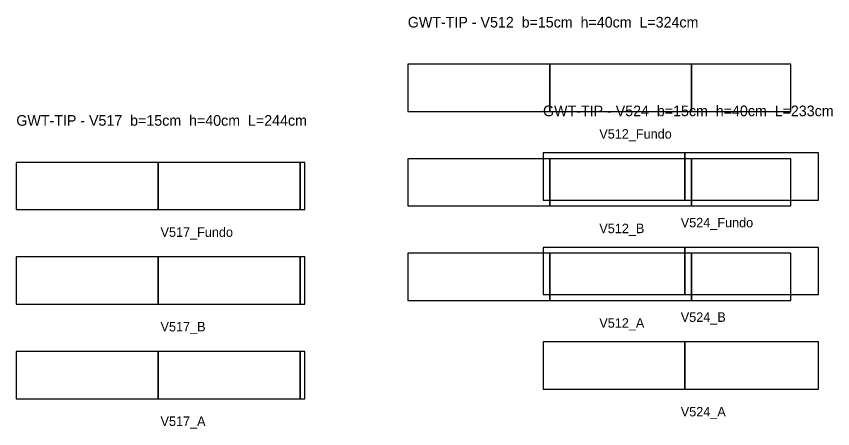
# Model space of a CAD drawing. Header units: metres. Extents: x -162 to 19445, y -8125 to 26582.
# Drawn here: x 14936 to 15627, y 24595 to 24944 of the extents above; entities that cross this region are included whole.
import ezdxf

# ---------------------------------------------------------------- set-up
doc = ezdxf.new("R2010")
doc.units = ezdxf.units.M

msp = doc.modelspace()

# ---------------------------------------------------------------- linework, layer by layer
at = {"layer": 'Paineis'}
for points in [[(15267.4, 24863.46), (15387.4, 24863.46), (15387.4, 24903.46), (15267.4, 24903.46)], [(15387.4, 24863.46), (15507.4, 24863.46), (15507.4, 24903.46), (15387.4, 24903.46)], [(15507.4, 24863.46), (15591.4, 24863.46), (15591.4, 24903.46), (15507.4, 24903.46)], [(15381.79, 24788.43), (15501.79, 24788.43), (15501.79, 24828.43), (15381.79, 24828.43)], [(15501.79, 24788.43), (15614.79, 24788.43), (15614.79, 24828.43), (15501.79, 24828.43)], [(14936.21, 24780.35), (15056.21, 24780.35), (15056.21, 24820.35), (14936.21, 24820.35)], [(15056.21, 24780.35), (15176.21, 24780.35), (15176.21, 24820.35), (15056.21, 24820.35)], [(15176.21, 24780.35), (15180.21, 24780.35), (15180.21, 24820.35), (15176.21, 24820.35)], [(15267.4, 24783.46), (15387.4, 24783.46), (15387.4, 24823.46), (15267.4, 24823.46)], [(15387.4, 24783.46), (15507.4, 24783.46), (15507.4, 24823.46), (15387.4, 24823.46)], [(15507.4, 24783.46), (15591.4, 24783.46), (15591.4, 24823.46), (15507.4, 24823.46)], [(15381.79, 24708.43), (15501.79, 24708.43), (15501.79, 24748.43), (15381.79, 24748.43)], [(15501.79, 24708.43), (15614.79, 24708.43), (15614.79, 24748.43), (15501.79, 24748.43)], [(14936.21, 24700.35), (15056.21, 24700.35), (15056.21, 24740.35), (14936.21, 24740.35)], [(15056.21, 24700.35), (15176.21, 24700.35), (15176.21, 24740.35), (15056.21, 24740.35)], [(15176.21, 24700.35), (15180.21, 24700.35), (15180.21, 24740.35), (15176.21, 24740.35)], [(15267.4, 24703.46), (15387.4, 24703.46), (15387.4, 24743.46), (15267.4, 24743.46)], [(15387.4, 24703.46), (15507.4, 24703.46), (15507.4, 24743.46), (15387.4, 24743.46)], [(15507.4, 24703.46), (15591.4, 24703.46), (15591.4, 24743.46), (15507.4, 24743.46)], [(15381.79, 24628.43), (15501.79, 24628.43), (15501.79, 24668.43), (15381.79, 24668.43)], [(15501.79, 24628.43), (15614.79, 24628.43), (15614.79, 24668.43), (15501.79, 24668.43)], [(14936.21, 24620.35), (15056.21, 24620.35), (15056.21, 24660.35), (14936.21, 24660.35)], [(15056.21, 24620.35), (15176.21, 24620.35), (15176.21, 24660.35), (15056.21, 24660.35)], [(15176.21, 24620.35), (15180.21, 24620.35), (15180.21, 24660.35), (15176.21, 24660.35)]]:
    msp.add_lwpolyline(points, close=True, dxfattribs=at)

# ---------------------------------------------------------------- texts
at = {"layer": 'NOMENCLATURA', "char_height": 9, "attachment_point": 1}
for s, insert in [('GWT-TIP - V512  b=15cm  h=40cm  L=324cm', (15267.4, 24943.46)), ('GWT-TIP - V524  b=15cm  h=40cm  L=233cm', (15381.79, 24868.43)), ('GWT-TIP - V517  b=15cm  h=40cm  L=244cm', (14936.21, 24860.35))]:
    msp.add_mtext(s, dxfattribs=dict(at, insert=insert))
at = {"layer": 'Texto Secao', "char_height": 8, "attachment_point": 1}
for s, insert in [('V512_Fundo', (15429.4, 24848.46)), ('V524_Fundo', (15498.29, 24773.43)), ('V517_Fundo', (15058.21, 24765.35)), ('V512_B', (15429.4, 24768.46)), ('V524_B', (15498.29, 24693.43)), ('V517_B', (15058.21, 24685.35)), ('V512_A', (15429.4, 24688.46)), ('V524_A', (15498.29, 24613.43)), ('V517_A', (15058.21, 24605.35))]:
    msp.add_mtext(s, dxfattribs=dict(at, insert=insert))

doc.saveas('drawing.dxf')
